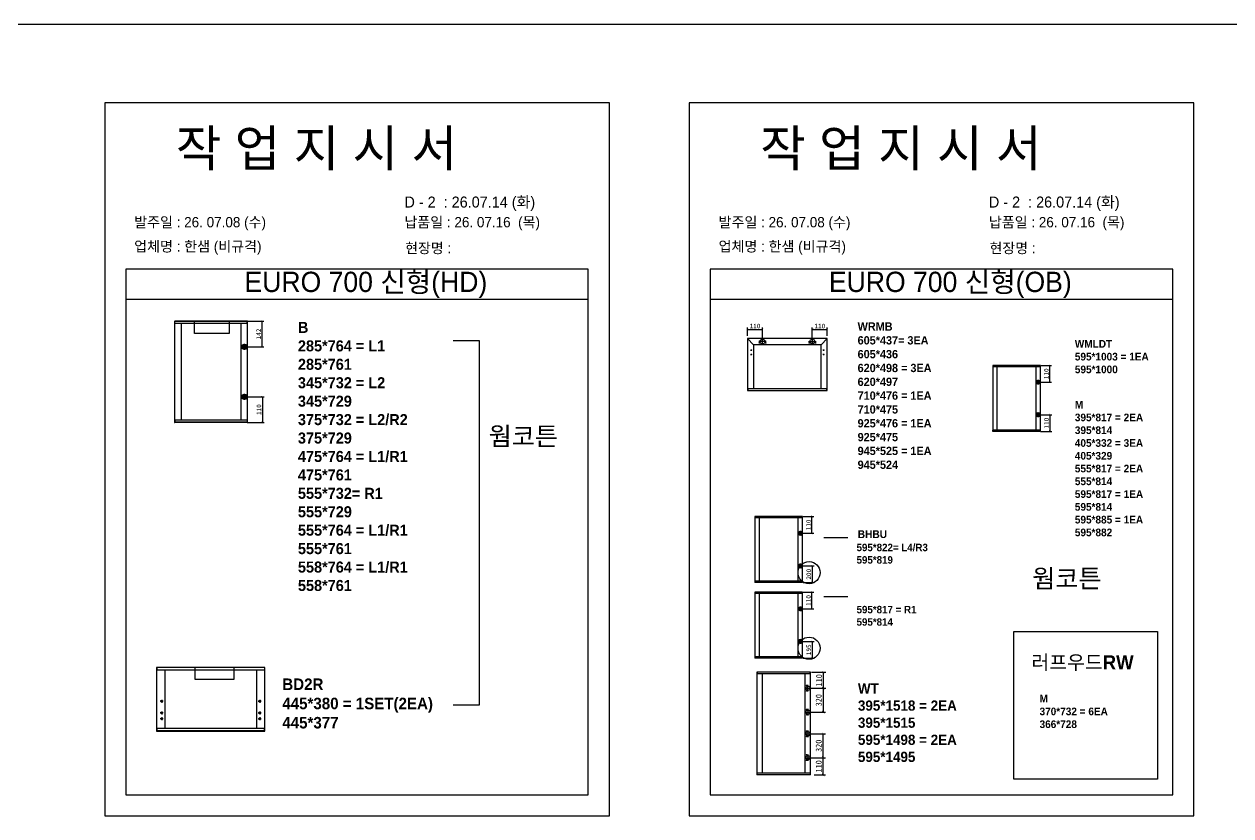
# Model space of a CAD drawing. Header units: millimetres. Extents: x -44117 to 256353, y -2095463 to 65325.
# Drawn here: x 110652 to 117198, y -1100830 to -1096534 of the extents above; entities that cross this region are included whole.
import ezdxf

# ---------------------------------------------------------------- set-up
doc = ezdxf.new("R2010")
doc.units = ezdxf.units.MM
doc.header["$LTSCALE"] = 10
doc.layers.add('Layer1', color=7, linetype='Continuous', lineweight=70)
doc.styles.add('MtX_Gulim', font='')
doc.styles.get('MtX_Gulim').set_extended_font_data('Gulim', bold=True)
doc.dimstyles.new('ISO-25', dxfattribs={"dimtxt": 2.5, "dimasz": 2.5, "dimexe": 1, "dimexo": 1, "dimtad": 1, "dimtxsty": 'Standard', "dimblk": 'ARCHTICK', "dimcen": 2.5, "dimadec": 0, "dimazin": 0, "dimtfac": 1, "dimtmove": 0, "dimatfit": 3, "dimfxl": 0, "dimarcsym": 0})

# ---------------------------------------------------------------- blocks, each defined once
blk = doc.blocks.new('_ArchTick')
at = {"color": 0, "linetype": 'ByBlock', "const_width": 0.15}
blk.add_lwpolyline([(-0.5, -0.5), (0.5, 0.5)], dxfattribs=at)
blk = doc.blocks.new('*D7511')
at = {"color": 0, "lineweight": -2}
for p, q in [((111862.1, -1098145.4), (111952.8, -1098145.4)), ((111942.8, -1098285), (111942.8, -1098145.4)), ((111862.1, -1098285), (111952.8, -1098285))]:
    blk.add_line(p, q, dxfattribs=at)
at = {"layer": 'Defpoints', "color": 0}
for p in [(111847.1, -1098145.4), (111942.8, -1098145.4), (111847.1, -1098285)]:
    blk.add_point(p, dxfattribs=at)
at = {"color": 0, "lineweight": -2, "xscale": 10, "yscale": 10, "zscale": 10}
for p, rotation in [((111942.8, -1098145.4), 90), ((111942.8, -1098285), 270)]:
    blk.add_blockref('_ArchTick', p, dxfattribs=dict(at, rotation=rotation))
at = {"color": 0, "insert": (111924, -1098215.2), "char_height": 25, "attachment_point": 5, "rotation": 90}
blk.add_mtext('142', dxfattribs=at)
blk = doc.blocks.new('*D7512')
at = {"color": 0, "lineweight": -2}
for p, q in [((111862.1, -1098556.3), (111954.3, -1098556.3)), ((111944.3, -1098556.3), (111944.3, -1098694.9)), ((111862.1, -1098694.9), (111954.3, -1098694.9))]:
    blk.add_line(p, q, dxfattribs=at)
at = {"layer": 'Defpoints', "color": 0}
for p in [(111847.1, -1098556.3), (111847.1, -1098694.9), (111944.3, -1098694.9)]:
    blk.add_point(p, dxfattribs=at)
at = {"color": 0, "lineweight": -2, "xscale": 10, "yscale": 10, "zscale": 10}
for p, rotation in [((111944.3, -1098556.3), 90), ((111944.3, -1098694.9), 270)]:
    blk.add_blockref('_ArchTick', p, dxfattribs=dict(at, rotation=rotation))
at = {"color": 0, "insert": (111925.6, -1098625.6), "char_height": 25, "attachment_point": 5, "rotation": 90}
blk.add_mtext('110', dxfattribs=at)
blk = doc.blocks.new('*D7515')
at = {"color": 0, "lineweight": -2}
for p, q in [((114922.9, -1100050.6), (115001.3, -1100050.6)), ((114988.3, -1100137.5), (114988.3, -1100050.6)), ((114922.9, -1100137.5), (115001.3, -1100137.5))]:
    blk.add_line(p, q, dxfattribs=at)
at = {"layer": 'Defpoints', "color": 0}
for p in [(114903.4, -1100050.6), (114988.3, -1100050.6), (114903.4, -1100137.5)]:
    blk.add_point(p, dxfattribs=at)
at = {"color": 0, "lineweight": -2, "xscale": 13, "yscale": 13, "zscale": 13}
for p, rotation in [((114988.3, -1100050.6), 90), ((114988.3, -1100137.5), 270)]:
    blk.add_blockref('_ArchTick', p, dxfattribs=dict(at, rotation=rotation))
at = {"color": 0, "insert": (114963.9, -1100094.1), "char_height": 32.5, "attachment_point": 5, "rotation": 90}
blk.add_mtext('110', dxfattribs=at)
blk = doc.blocks.new('*D7516')
at = {"color": 0, "lineweight": -2}
for p, q in [((114922.9, -1100514.3), (114999.5, -1100514.3)), ((114986.5, -1100608), (114986.5, -1100514.3)), ((114937.2, -1100608), (114999.5, -1100608))]:
    blk.add_line(p, q, dxfattribs=at)
at = {"layer": 'Defpoints', "color": 0}
for p in [(114903.4, -1100514.3), (114986.5, -1100514.3), (114917.7, -1100608)]:
    blk.add_point(p, dxfattribs=at)
at = {"color": 0, "lineweight": -2, "xscale": 13, "yscale": 13, "zscale": 13}
for p, rotation in [((114986.5, -1100514.3), 90), ((114986.5, -1100608), 270)]:
    blk.add_blockref('_ArchTick', p, dxfattribs=dict(at, rotation=rotation))
at = {"color": 0, "insert": (114962.1, -1100561.1), "char_height": 32.5, "attachment_point": 5, "rotation": 90}
blk.add_mtext('110', dxfattribs=at)
blk = doc.blocks.new('*D7517')
at = {"color": 0, "lineweight": -2}
for p, q in [((114922.9, -1100384.7), (114999.5, -1100384.7)), ((114986.5, -1100514.3), (114986.5, -1100384.7)), ((114922.9, -1100514.3), (114999.5, -1100514.3))]:
    blk.add_line(p, q, dxfattribs=at)
at = {"layer": 'Defpoints', "color": 0}
for p in [(114903.4, -1100384.7), (114986.5, -1100384.7), (114903.4, -1100514.3)]:
    blk.add_point(p, dxfattribs=at)
at = {"color": 0, "lineweight": -2, "xscale": 13, "yscale": 13, "zscale": 13}
for p, rotation in [((114986.5, -1100384.7), 90), ((114986.5, -1100514.3), 270)]:
    blk.add_blockref('_ArchTick', p, dxfattribs=dict(at, rotation=rotation))
at = {"color": 0, "insert": (114962.1, -1100449.5), "char_height": 32.5, "attachment_point": 5, "rotation": 90}
blk.add_mtext('320', dxfattribs=at)
blk = doc.blocks.new('*D7518')
at = {"color": 0, "lineweight": -2}
for p, q in [((114922.9, -1100137.5), (114999.5, -1100137.5)), ((114986.5, -1100137.5), (114986.5, -1100267)), ((114922.9, -1100267), (114999.5, -1100267))]:
    blk.add_line(p, q, dxfattribs=at)
at = {"layer": 'Defpoints', "color": 0}
for p in [(114903.4, -1100137.5), (114903.4, -1100267), (114986.5, -1100267)]:
    blk.add_point(p, dxfattribs=at)
at = {"color": 0, "lineweight": -2, "xscale": 13, "yscale": 13, "zscale": 13}
for p, rotation in [((114986.5, -1100137.5), 90), ((114986.5, -1100267), 270)]:
    blk.add_blockref('_ArchTick', p, dxfattribs=dict(at, rotation=rotation))
at = {"color": 0, "insert": (114962.1, -1100202.2), "char_height": 32.5, "attachment_point": 5, "rotation": 90}
blk.add_mtext('320', dxfattribs=at)
blk = doc.blocks.new('*D7519')
at = {"color": 0, "lineweight": -2}
for p, q in [((114576.2, -1098225.3), (114576.2, -1098180.6)), ((114576.2, -1098190.6), (114657.2, -1098190.6)), ((114657.2, -1098241.2), (114657.2, -1098180.6))]:
    blk.add_line(p, q, dxfattribs=at)
at = {"layer": 'Defpoints', "color": 0}
for p in [(114657.2, -1098190.6), (114576.2, -1098240.3), (114657.2, -1098256.2)]:
    blk.add_point(p, dxfattribs=at)
at = {"color": 0, "lineweight": -2, "xscale": 10, "yscale": 10, "zscale": 10, "rotation": 180}
blk.add_blockref('_ArchTick', (114576.2, -1098190.6), dxfattribs=at)
at = {"color": 0, "lineweight": -2, "xscale": 10, "yscale": 10, "zscale": 10}
blk.add_blockref('_ArchTick', (114657.2, -1098190.6), dxfattribs=at)
at = {"color": 0, "insert": (114616.7, -1098171.9), "char_height": 25, "attachment_point": 5}
blk.add_mtext('110', dxfattribs=at)
blk = doc.blocks.new('*D7520')
at = {"color": 0, "lineweight": -2}
for p, q in [((114927.5, -1098241.2), (114927.5, -1098180.6)), ((114927.5, -1098190.6), (115008.5, -1098190.6)), ((115008.5, -1098225.3), (115008.5, -1098180.6))]:
    blk.add_line(p, q, dxfattribs=at)
at = {"layer": 'Defpoints', "color": 0}
for p in [(115008.5, -1098190.6), (114927.5, -1098256.2), (115008.5, -1098240.3)]:
    blk.add_point(p, dxfattribs=at)
at = {"color": 0, "lineweight": -2, "xscale": 10, "yscale": 10, "zscale": 10, "rotation": 180}
blk.add_blockref('_ArchTick', (114927.5, -1098190.6), dxfattribs=at)
at = {"color": 0, "lineweight": -2, "xscale": 10, "yscale": 10, "zscale": 10}
blk.add_blockref('_ArchTick', (115008.5, -1098190.6), dxfattribs=at)
at = {"color": 0, "insert": (114968, -1098171.9), "char_height": 25, "attachment_point": 5}
blk.add_mtext('110', dxfattribs=at)
blk = doc.blocks.new('*D7521')
at = {"color": 0, "lineweight": -2}
for p, q in [((116168.1, -1098385.5), (116225.6, -1098385.5)), ((116215.6, -1098476.5), (116215.6, -1098385.5)), ((116168.1, -1098476.5), (116225.6, -1098476.5))]:
    blk.add_line(p, q, dxfattribs=at)
at = {"layer": 'Defpoints', "color": 0}
for p in [(116153.1, -1098385.5), (116215.6, -1098385.5), (116153.1, -1098476.5)]:
    blk.add_point(p, dxfattribs=at)
at = {"color": 0, "lineweight": -2, "xscale": 10, "yscale": 10, "zscale": 10}
for p, rotation in [((116215.6, -1098385.5), 90), ((116215.6, -1098476.5), 270)]:
    blk.add_blockref('_ArchTick', p, dxfattribs=dict(at, rotation=rotation))
at = {"color": 0, "insert": (116196.8, -1098431), "char_height": 25, "attachment_point": 5, "rotation": 90}
blk.add_mtext('110', dxfattribs=at)
blk = doc.blocks.new('*D7522')
at = {"color": 0, "lineweight": -2}
for p, q in [((116168.1, -1098653.5), (116226.6, -1098653.5)), ((116216.6, -1098653.5), (116216.6, -1098744)), ((116168.1, -1098744), (116226.6, -1098744))]:
    blk.add_line(p, q, dxfattribs=at)
at = {"layer": 'Defpoints', "color": 0}
for p in [(116153.1, -1098653.5), (116153.1, -1098744), (116216.6, -1098744)]:
    blk.add_point(p, dxfattribs=at)
at = {"color": 0, "lineweight": -2, "xscale": 10, "yscale": 10, "zscale": 10}
for p, rotation in [((116216.6, -1098653.5), 90), ((116216.6, -1098744), 270)]:
    blk.add_blockref('_ArchTick', p, dxfattribs=dict(at, rotation=rotation))
at = {"color": 0, "insert": (116197.8, -1098698.7), "char_height": 25, "attachment_point": 5, "rotation": 90}
blk.add_mtext('110', dxfattribs=at)
blk = doc.blocks.new('*D7523')
at = {"color": 0, "lineweight": -2}
for p, q in [((114878.1, -1099205.5), (114935.6, -1099205.5)), ((114925.6, -1099296.5), (114925.6, -1099205.5)), ((114878.1, -1099296.5), (114935.6, -1099296.5))]:
    blk.add_line(p, q, dxfattribs=at)
at = {"layer": 'Defpoints', "color": 0}
for p in [(114863.1, -1099205.5), (114925.6, -1099205.5), (114863.1, -1099296.5)]:
    blk.add_point(p, dxfattribs=at)
at = {"color": 0, "lineweight": -2, "xscale": 10, "yscale": 10, "zscale": 10}
for p, rotation in [((114925.6, -1099205.5), 90), ((114925.6, -1099296.5), 270)]:
    blk.add_blockref('_ArchTick', p, dxfattribs=dict(at, rotation=rotation))
at = {"color": 0, "insert": (114906.8, -1099251), "char_height": 25, "attachment_point": 5, "rotation": 90}
blk.add_mtext('110', dxfattribs=at)
blk = doc.blocks.new('*D7524')
at = {"color": 0, "lineweight": -2}
for p, q in [((114878.1, -1099473.5), (114936.6, -1099473.5)), ((114926.6, -1099473.5), (114926.6, -1099564)), ((114878.1, -1099564), (114936.6, -1099564))]:
    blk.add_line(p, q, dxfattribs=at)
at = {"layer": 'Defpoints', "color": 0}
for p in [(114863.1, -1099473.5), (114863.1, -1099564), (114926.6, -1099564)]:
    blk.add_point(p, dxfattribs=at)
at = {"color": 0, "lineweight": -2, "xscale": 10, "yscale": 10, "zscale": 10}
for p, rotation in [((114926.6, -1099473.5), 90), ((114926.6, -1099564), 270)]:
    blk.add_blockref('_ArchTick', p, dxfattribs=dict(at, rotation=rotation))
at = {"color": 0, "insert": (114907.8, -1099518.7), "char_height": 25, "attachment_point": 5, "rotation": 90}
blk.add_mtext('200', dxfattribs=at)
blk = doc.blocks.new('*D7525')
at = {"color": 0, "lineweight": -2}
for p, q in [((114878.1, -1099615.5), (114935.6, -1099615.5)), ((114925.6, -1099706.5), (114925.6, -1099615.5)), ((114878.1, -1099706.5), (114935.6, -1099706.5))]:
    blk.add_line(p, q, dxfattribs=at)
at = {"layer": 'Defpoints', "color": 0}
for p in [(114863.1, -1099615.5), (114925.6, -1099615.5), (114863.1, -1099706.5)]:
    blk.add_point(p, dxfattribs=at)
at = {"color": 0, "lineweight": -2, "xscale": 10, "yscale": 10, "zscale": 10}
for p, rotation in [((114925.6, -1099615.5), 90), ((114925.6, -1099706.5), 270)]:
    blk.add_blockref('_ArchTick', p, dxfattribs=dict(at, rotation=rotation))
at = {"color": 0, "insert": (114906.8, -1099661), "char_height": 25, "attachment_point": 5, "rotation": 90}
blk.add_mtext('110', dxfattribs=at)
blk = doc.blocks.new('*D7526')
at = {"color": 0, "lineweight": -2}
for p, q in [((114878.1, -1099883.5), (114936.6, -1099883.5)), ((114926.6, -1099883.5), (114926.6, -1099974)), ((114878.1, -1099974), (114936.6, -1099974))]:
    blk.add_line(p, q, dxfattribs=at)
at = {"layer": 'Defpoints', "color": 0}
for p in [(114863.1, -1099883.5), (114863.1, -1099974), (114926.6, -1099974)]:
    blk.add_point(p, dxfattribs=at)
at = {"color": 0, "lineweight": -2, "xscale": 10, "yscale": 10, "zscale": 10}
for p, rotation in [((114926.6, -1099883.5), 90), ((114926.6, -1099974), 270)]:
    blk.add_blockref('_ArchTick', p, dxfattribs=dict(at, rotation=rotation))
at = {"color": 0, "insert": (114907.8, -1099928.7), "char_height": 25, "attachment_point": 5, "rotation": 90}
blk.add_mtext('195', dxfattribs=at)

msp = doc.modelspace()

# ---------------------------------------------------------------- linework, layer by layer
at = {"color": 1}
for p, q in [((104302.82932, -1096533.59196), (196571.97618, -1096533.59196)), ((104302.82932, -1096533.59196), (196571.97618, -1096533.59196)), ((104302.82932, -1096533.59196), (196571.97618, -1096533.59196)), ((104302.82932, -1096533.59196), (196571.97618, -1096533.59196)), ((104302.82932, -1096533.59196), (196571.97618, -1096533.59196)), ((104302.82932, -1096533.59196), (196571.97618, -1096533.59196)), ((104302.82932, -1096533.59196), (196571.97618, -1096533.59196)), ((104302.82932, -1096533.59196), (196571.97618, -1096533.59196)), ((104302.82932, -1096533.59196), (196571.97618, -1096533.59196)), ((104302.82932, -1096533.59196), (196571.97618, -1096533.59196)), ((114990, -1099320), (115120, -1099320)), ((114990, -1099640), (115120, -1099640))]:
    msp.add_line(p, q, dxfattribs=at)
for p, q in [((113712.4011, -1097864.19421), (111204.01744, -1097864.19421)), ((116882.4011, -1097864.19421), (114374.01744, -1097864.19421)), ((113712.4011, -1098027.07627), (111204.01744, -1098027.07627)), ((116882.4011, -1098027.07627), (114374.01744, -1098027.07627)), ((111468.60154, -1098145.84458), (111468.60154, -1098694.51447)), ((111864.19285, -1098146.55509), (111468.60154, -1098146.55509)), ((111863.79812, -1098145.44985), (111468.99627, -1098145.44985)), ((111862.21922, -1098157.29165), (111862.21922, -1098145.44985)), ((111864.19285, -1098694.51447), (111864.19285, -1098145.84458)), ((111864.19285, -1098157.29165), (111468.60154, -1098157.29165)), ((111503.73221, -1098156.50219), (111503.73221, -1098683.06741)), ((111828.66746, -1098683.06741), (111828.66746, -1098157.29165)), ((114575.85611, -1098240.25496), (114575.85611, -1098521.65448)), ((114608.89642, -1098273.29527), (114575.96484, -1098239.99245)), ((115008.46094, -1098239.88372), (114576.22735, -1098239.88372)), ((114608.89642, -1098273.29527), (114608.89642, -1098511.63101)), ((114975.79187, -1098273.29527), (114608.89642, -1098273.29527)), ((114677.40693, -1098256.21825), (114636.9082, -1098256.21825)), ((114643.4217, -1098263.64304), (114637.48187, -1098263.64304)), ((114640.45178, -1098260.67313), (114640.45178, -1098266.61296)), ((114657.15756, -1098276.46762), (114657.15756, -1098235.96889)), ((114676.83325, -1098263.64304), (114670.89342, -1098263.64304)), ((114673.86334, -1098260.67313), (114673.86334, -1098266.61296)), ((114907.28137, -1098256.21825), (114947.7801, -1098256.21825)), ((114913.79488, -1098263.64304), (114907.85505, -1098263.64304)), ((114910.82497, -1098260.67313), (114910.82497, -1098266.61296)), ((114927.53074, -1098276.46762), (114927.53074, -1098235.96889)), ((114947.20643, -1098263.64304), (114941.2666, -1098263.64304)), ((114944.23652, -1098260.67313), (114944.23652, -1098266.61296)), ((114975.79187, -1098273.29527), (115008.72345, -1098239.99245)), ((114975.79187, -1098510.88854), (114975.79187, -1098273.29527)), ((115008.83218, -1098521.65448), (115008.83218, -1098240.25496)), ((114592.56189, -1098302.25195), (114599.98668, -1098302.25195)), ((114592.56189, -1098326.01128), (114599.98668, -1098326.01128)), ((114596.27428, -1098298.53955), (114596.27428, -1098305.96434)), ((114596.27428, -1098322.29888), (114596.27428, -1098329.72367)), ((114992.12641, -1098302.25195), (114984.70162, -1098302.25195)), ((114992.12641, -1098326.01128), (114984.70162, -1098326.01128)), ((114988.41402, -1098298.53955), (114988.41402, -1098305.96434)), ((114988.41402, -1098322.29888), (114988.41402, -1098329.72367)), ((115906.16975, -1098385.71954), (115906.16975, -1098743.70291)), ((116164.27596, -1098386.18311), (115906.16975, -1098386.18311)), ((116164.27596, -1098393.18826), (115906.16975, -1098393.18826)), ((116164.01842, -1098385.462), (115906.42729, -1098385.462)), ((115929.09098, -1098392.67317), (115929.09098, -1098736.2342)), ((116141.09718, -1098736.2342), (116141.09718, -1098393.18826)), ((116162.98825, -1098393.18826), (116162.98825, -1098385.462)), ((116164.27596, -1098743.70291), (116164.27596, -1098385.71954)), ((114575.85611, -1098510.88854), (115008.83218, -1098510.88854)), ((114575.85611, -1098520.98625), (115008.46094, -1098520.98625)), ((114576.22735, -1098522.02572), (115008.46094, -1098522.02572)), ((114577.7123, -1098510.88854), (114577.7123, -1098522.02572)), ((115006.97598, -1098522.02572), (115006.97598, -1098510.88854)), ((111864.19285, -1098683.06741), (111468.60154, -1098683.06741)), ((111864.19285, -1098693.80397), (111468.60154, -1098693.80397)), ((111863.79812, -1098694.90921), (111468.99627, -1098694.90921)), ((111470.57518, -1098694.90921), (111470.57518, -1098683.06741)), ((111862.21922, -1098683.06741), (111862.21922, -1098694.90921)), ((116164.27596, -1098736.2342), (115906.16975, -1098736.2342)), ((115907.45746, -1098743.96046), (115907.45746, -1098736.2342)), ((116162.98825, -1098736.2342), (116162.98825, -1098743.96046)), ((116164.27596, -1098743.23934), (115906.16975, -1098743.23934)), ((116164.01842, -1098743.96046), (115906.42729, -1098743.96046)), ((114616.16975, -1099205.71954), (114616.16975, -1099563.70291)), ((114874.27596, -1099206.18311), (114616.16975, -1099206.18311)), ((114874.27596, -1099213.18826), (114616.16975, -1099213.18826)), ((114874.01842, -1099205.462), (114616.42729, -1099205.462)), ((114639.09098, -1099212.67317), (114639.09098, -1099556.2342)), ((114851.09718, -1099556.2342), (114851.09718, -1099213.18826)), ((114872.98825, -1099213.18826), (114872.98825, -1099205.462)), ((114874.27596, -1099563.70291), (114874.27596, -1099205.71954)), ((114874.27596, -1099556.2342), (114616.16975, -1099556.2342)), ((114874.27596, -1099563.23934), (114616.16975, -1099563.23934)), ((114874.01842, -1099563.96046), (114616.42729, -1099563.96046)), ((114617.45746, -1099563.96046), (114617.45746, -1099556.2342)), ((114872.98825, -1099556.2342), (114872.98825, -1099563.96046)), ((114616.16975, -1099615.71954), (114616.16975, -1099973.70291)), ((114874.27596, -1099616.18311), (114616.16975, -1099616.18311)), ((114874.27596, -1099623.18826), (114616.16975, -1099623.18826)), ((114874.01842, -1099615.462), (114616.42729, -1099615.462)), ((114639.09098, -1099622.67317), (114639.09098, -1099966.2342)), ((114851.09718, -1099966.2342), (114851.09718, -1099623.18826)), ((114872.98825, -1099623.18826), (114872.98825, -1099615.462)), ((114874.27596, -1099973.70291), (114874.27596, -1099615.71954)), ((114874.27596, -1099966.2342), (114616.16975, -1099966.2342)), ((114874.27596, -1099973.23934), (114616.16975, -1099973.23934)), ((114874.01842, -1099973.96046), (114616.42729, -1099973.96046)), ((114617.45746, -1099973.96046), (114617.45746, -1099966.2342)), ((114872.98825, -1099966.2342), (114872.98825, -1099973.96046)), ((111370, -1100024.54041), (111370, -1100369.50578)), ((111958.12148, -1100025.43001), (111370, -1100025.43001)), ((111958.12148, -1100038.87278), (111370, -1100038.87278)), ((111957.62726, -1100024.04619), (111370.49422, -1100024.04619)), ((111372.4711, -1100024.04619), (111372.4711, -1100038.87278)), ((111414.47978, -1100038.87278), (111414.47978, -1100355.17341)), ((111913.6417, -1100355.17341), (111913.6417, -1100038.87278)), ((111955.65038, -1100024.04619), (111955.65038, -1100038.87278)), ((111958.12148, -1100369.50578), (111958.12148, -1100024.54041)), ((114625.9566, -1100050.0454), (114625.9566, -1100607.73465)), ((114917.81532, -1100050.63568), (114625.9566, -1100050.63568)), ((114917.48739, -1100049.71747), (114626.28453, -1100049.71747)), ((114627.59626, -1100049.71747), (114627.59626, -1100059.5554)), ((114916.17566, -1100059.5554), (114916.17566, -1100049.71747)), ((114917.81532, -1100607.73465), (114917.81532, -1100050.0454)), ((114917.81532, -1100059.5554), (114625.9566, -1100059.5554)), ((114655.14247, -1100058.89954), (114655.14247, -1100598.22466)), ((114888.30152, -1100598.22466), (114888.30152, -1100059.5554)), ((114885.49925, -1100137.46508), (114921.27345, -1100137.46508)), ((114900.10704, -1100122.70818), (114894.86014, -1100122.70818)), ((114900.10704, -1100152.22198), (114894.86014, -1100152.22198)), ((114897.48359, -1100120.08473), (114897.48359, -1100125.33163)), ((114897.48359, -1100149.59853), (114897.48359, -1100154.84543)), ((114903.38635, -1100155.35219), (114903.38635, -1100119.57798)), ((111406.32515, -1100207.89593), (111390.0159, -1100207.89593)), ((111398.17052, -1100199.7413), (111398.17052, -1100216.05055)), ((111921.79633, -1100207.89593), (111938.10558, -1100207.89593)), ((111929.95095, -1100199.7413), (111929.95095, -1100216.05055)), ((111406.32515, -1100271.15605), (111390.0159, -1100271.15605)), ((111406.32515, -1100302.78612), (111390.0159, -1100302.78612)), ((111398.17052, -1100263.00142), (111398.17052, -1100279.31068)), ((111398.17052, -1100294.63149), (111398.17052, -1100310.94074)), ((111921.79633, -1100271.15605), (111938.10558, -1100271.15605)), ((111921.79633, -1100302.78612), (111938.10558, -1100302.78612)), ((111929.95095, -1100263.00142), (111929.95095, -1100279.31068)), ((111929.95095, -1100294.63149), (111929.95095, -1100310.94074)), ((114885.49925, -1100266.99789), (114921.27345, -1100266.99789)), ((114900.10704, -1100252.24098), (114894.86014, -1100252.24098)), ((114900.10704, -1100281.75478), (114894.86014, -1100281.75478)), ((114897.48359, -1100249.61753), (114897.48359, -1100254.86443)), ((114897.48359, -1100279.13133), (114897.48359, -1100284.37823)), ((114903.38635, -1100249.11079), (114903.38635, -1100284.88499)), ((111958.12148, -1100355.17341), (111370, -1100355.17341)), ((111958.12148, -1100368.61618), (111370, -1100368.61618)), ((111370.49422, -1100370), (111957.62726, -1100370)), ((111372.4711, -1100355.17341), (111372.4711, -1100370)), ((111955.65038, -1100370), (111955.65038, -1100355.17341)), ((114900.10704, -1100369.9922), (114894.86014, -1100369.9922)), ((114897.48359, -1100367.36875), (114897.48359, -1100372.61565)), ((114903.38635, -1100366.86201), (114903.38635, -1100402.63621)), ((114885.49925, -1100384.74911), (114921.27345, -1100384.74911)), ((114900.10704, -1100399.506), (114894.86014, -1100399.506)), ((114897.48359, -1100396.88255), (114897.48359, -1100402.12945)), ((114900.10704, -1100499.52499), (114894.86014, -1100499.52499)), ((114897.48359, -1100496.90154), (114897.48359, -1100502.14844)), ((114903.38635, -1100496.3948), (114903.38635, -1100532.169)), ((114885.49925, -1100514.28191), (114921.27345, -1100514.28191)), ((114900.10704, -1100529.03879), (114894.86014, -1100529.03879)), ((114897.48359, -1100526.41534), (114897.48359, -1100531.66224)), ((114917.81532, -1100598.22466), (114625.9566, -1100598.22466)), ((114917.81532, -1100607.14439), (114625.9566, -1100607.14439)), ((114917.48739, -1100608.06259), (114626.28453, -1100608.06259)), ((114627.59626, -1100608.06259), (114627.59626, -1100598.22466)), ((114916.17566, -1100598.22466), (114916.17566, -1100608.06259))]:
    msp.add_line(p, q)
for points in [[(111090, -1100830), (113826.41854, -1100830), (113826.41854, -1096959.92235), (111090, -1096959.92235)], [(114260, -1100830), (116996.41854, -1100830), (116996.41854, -1096959.92235), (114260, -1096959.92235)]]:
    msp.add_lwpolyline(points, close=True)
for points in [[(111204.01744, -1097864.19421), (111204.01744, -1100715.98256), (113712.4011, -1100715.98256), (113712.4011, -1097864.19421)], [(114374.01744, -1097864.19421), (114374.01744, -1100715.98256), (116882.4011, -1100715.98256), (116882.4011, -1097864.19421)], [(111764.42687, -1098145.44985), (111764.42687, -1098213.183), (111576.04059, -1098213.183), (111576.04059, -1098145.44985)], [(112980, -1098250), (113120, -1098250), (113120, -1100230), (112980, -1100230)], [(111790, -1100024.04619), (111790, -1100090), (111580, -1100090), (111580, -1100024.04619)]]:
    msp.add_lwpolyline(points)
msp.add_lwpolyline([(116020, -1099830), (116800, -1099830), (116800, -1100630), (116020, -1100630)], close=True, dxfattribs=at)
for centre, radius in [((114640.45178, -1098263.64304), 1.18797), ((114657.15756, -1098256.21825), 12.99338), ((114673.86334, -1098263.64304), 1.18797), ((114910.82497, -1098263.64304), 1.18797), ((114927.53074, -1098256.21825), 12.99338), ((114944.23652, -1098263.64304), 1.18797), ((114596.27428, -1098302.25195), 1.11372), ((114596.27428, -1098326.01127), 1.11372), ((114988.41402, -1098302.25195), 1.11372), ((114988.41402, -1098326.01127), 1.11372), ((114903.38635, -1100137.46508), 11.47759), ((114897.48359, -1100122.70818), 1.04938), ((114897.48359, -1100152.22198), 1.04938), ((111398.17052, -1100207.89593), 4.9422), ((111929.95095, -1100207.89593), 4.9422), ((111398.17052, -1100271.15605), 4.9422), ((111398.17052, -1100302.78612), 4.9422), ((111929.95095, -1100271.15605), 4.9422), ((111929.95095, -1100302.78612), 4.9422), ((114903.38635, -1100266.99789), 11.47759), ((114897.48359, -1100252.24098), 1.04938), ((114897.48359, -1100281.75478), 1.04938), ((114903.38635, -1100384.74911), 11.47759), ((114897.48359, -1100369.9922), 1.04938), ((114897.48359, -1100399.506), 1.04938), ((114903.38635, -1100514.28191), 11.47759), ((114897.48359, -1100499.52499), 1.04938), ((114897.48359, -1100529.03879), 1.04938)]:
    msp.add_circle(centre, radius)
for centre in [(114910, -1099510), (114910, -1099920)]:
    msp.add_circle(centre, 60, dxfattribs=at)
for centre, radius, start, end in [((111863.79812, -1098145.84458), 0.39473, 0, 90), ((114576.22735, -1098240.25496), 0.37124, 90, 180), ((115008.46094, -1098240.25496), 0.37124, 0, 90), ((116164.01842, -1098385.71954), 0.25754, 0, 90), ((114576.22735, -1098521.65448), 0.37124, 180, 270), ((115008.46094, -1098521.65448), 0.37124, 270, 0), ((111468.99627, -1098694.51448), 0.39473, 180, 270), ((111863.79812, -1098694.51448), 0.39473, 270, 0), ((115906.42729, -1098743.70292), 0.25754, 180, 270), ((116164.01842, -1098743.70292), 0.25754, 270, 0), ((114874.01842, -1099205.71954), 0.25754, 0, 90), ((114616.42729, -1099563.70292), 0.25754, 180, 270), ((114874.01842, -1099563.70292), 0.25754, 270, 0), ((114874.01842, -1099615.71954), 0.25754, 0, 90), ((114616.42729, -1099973.70292), 0.25754, 180, 270), ((114874.01842, -1099973.70292), 0.25754, 270, 0), ((111370.49422, -1100024.54041), 0.49422, 90, 180), ((111957.62726, -1100024.54041), 0.49422, 0, 90), ((114626.28453, -1100050.0454), 0.32793, 90, 180), ((114917.48739, -1100050.0454), 0.32793, 0, 90), ((111370.49422, -1100369.50578), 0.49422, 180, 270), ((111957.62726, -1100369.50578), 0.49422, 270, 0), ((114626.28453, -1100607.73466), 0.32793, 180, 270), ((114917.48739, -1100607.73466), 0.32793, 270, 0)]:
    msp.add_arc(centre, radius, start, end)
at = {"layer": 'Layer1'}
for p, q in [((111847.12071, -1098270.42778), (111847.12071, -1098299.52397)), ((116153.13713, -1098467.00469), (116153.13713, -1098485.9887)), ((111847.12071, -1098570.80441), (111847.12071, -1098541.70823)), ((116153.13713, -1098662.98745), (116153.13713, -1098644.00345)), ((114863.13713, -1099287.00469), (114863.13713, -1099305.9887)), ((114863.13713, -1099482.98745), (114863.13713, -1099464.00345)), ((114863.13713, -1099697.00469), (114863.13713, -1099715.9887)), ((114863.13713, -1099892.98745), (114863.13713, -1099874.00345))]:
    msp.add_line(p, q, dxfattribs=at)
for points in [[(111861.6688, -1098284.97588), (111832.57262, -1098284.97588)], [(116162.62913, -1098476.49669), (116143.64513, -1098476.49669)], [(111861.6688, -1098556.25632), (111832.57262, -1098556.25632)], [(116162.62913, -1098653.49545), (116143.64513, -1098653.49545)], [(114872.62913, -1099296.49669), (114853.64513, -1099296.49669)], [(114872.62913, -1099473.49545), (114853.64513, -1099473.49545)], [(114872.62913, -1099706.49669), (114853.64513, -1099706.49669)], [(114872.62913, -1099883.49545), (114853.64513, -1099883.49545)]]:
    msp.add_lwpolyline(points, close=True, dxfattribs=at)
for centre, radius in [((111847.12071, -1098284.97588), 9.69873), ((116153.13713, -1098476.49669), 6.328), ((111847.12071, -1098556.25632), 9.69873), ((116153.13713, -1098653.49545), 6.328), ((114863.13713, -1099296.49669), 6.328), ((114863.13713, -1099473.49545), 6.328), ((114863.13713, -1099706.49669), 6.328), ((114863.13713, -1099883.49545), 6.328)]:
    msp.add_circle(centre, radius, dxfattribs=at)

# ---------------------------------------------------------------- texts
at = {"linetype": 'Continuous', "style": 'MtX_Gulim'}
msp.add_text('BHBU', height=42.094774, dxfattribs=at).set_placement((115173.82165, -1099322.55316))
at = {"attachment_point": 1}
for s, width, gutter_width, heights, insert, char_height in [('{\\fGulim|b0|i0|c129|p50;작 업 지 시 서}', 4666.4485321, 17.63682, [-219.88959], (111474.70805, -1097108.24229), 197.5323919), ('{\\fGulim|b0|i0|c129|p50;작 업 지 시 서}', 4666.4485321, 17.63682, [-219.88959], (114644.70805, -1097108.24229), 197.5323919), ('\\pt11;{\\fGulim|b0|i0|c129|p50;발주일 : 26. 07.08 (수)}', 5387.0305146, 20.36026, [56.20102], (111248.96841, -1097580.3123), 55.8685452), ('{\\fGulim|b0|i0|c129|p50;납품일 : 26. 07.16  (목)}', 5387.0305146, 20.36026, [57.15569], (112714.87105, -1097580.3123), 55.8685452), ('\\pt11;{\\fGulim|b0|i0|c129|p50;발주일 : 26. 07.08 (수)}', 5387.0305146, 20.36026, [56.20102], (114418.96841, -1097580.3123), 55.8685452), ('{\\fGulim|b0|i0|c129|p50;납품일 : 26. 07.16  (목)}', 5387.0305146, 20.36026, [57.15569], (115884.87105, -1097580.3123), 55.8685452), ('{\\fGulim|b0|i0|c129|p50;업체명 : 한샘 (비규격)}', 5387.0305146, 20.36026, [58.82126], (111248.96841, -1097711.68674), 55.8685452), ('{\\fGulim|b0|i0|c129|p50;현장명 :  }', 5350.1178156, 20.22075, [61.9135], (112718.76908, -1097721.05615), 55.485726), ('{\\fGulim|b0|i0|c129|p50;업체명 : 한샘 (비규격)}', 5387.0305146, 20.36026, [58.82126], (114418.96841, -1097711.68674), 55.8685452), ('{\\fGulim|b0|i0|c129|p50;현장명 :  }', 5350.1178156, 20.22075, [61.9135], (115888.76908, -1097721.05615), 55.485726), ('{\\fGulim|b0|i0|c129|p50;EURO 700 신형(HD)}', 2601.342149, 9.83176, [-138.56106], (111847.48273, -1097877.21935), 110.1157193), ('{\\fGulim|b0|i0|c129|p50;EURO 700 신형(OB)}', 2601.342149, 9.83176, [-138.56106], (115017.48273, -1097877.21935), 110.1157193), ('{\\f굴림|b1|i0|c129|p50;B\\P285*764 = L1\\P\\C1;285*761\\P\\C0;345*732 = L2\\P\\C1;345*729\\P\\C0;375*732 = L2/R2\\P\\C1;375*729\\P\\C0;475*764 = L1/R1\\P\\C1;475*761\\P\\C0;555*732= R1\\P\\C1;555*729\\P\\C0;555*764 = L1/R1\\P\\C1;555*761\\P\\C0;558*764 = L1/R1\\P\\C1;558*761}', 14956.403488, 192.3526, [-1485.15873], (112137.25981, -1098149.50139), 60), ('{\\f굴림|b1|i0|c129|p50;WRMB\\P605*437= 3EA\\P\\C1;605*436\\P\\C256;620*498 = 3EA\\P\\C1;620*497\\P\\C256;710*476 = 1EA\\P\\C1;710*475\\P\\C256;925*476 = 1EA\\P\\C1;925*475\\P\\C256;945*525 = 1EA\\P\\C1;945*524}', 14674.544536, 188.72764, [-797.44048], (115173.13228, -1098151.90065), 45), ('{\\f굴림|b1|i0|c129|p50;WMLDT\\P595*1003 = 1EA\\P\\C1;595*1000}', 12575.7294449, 161.73502, [1981.23901], (116351.41514, -1098247.81336), 41.5890059), ('{\\f굴림|b1|i0|c129|p50;M\\P395*817 = 2EA\\P\\C1;395*814\\P\\C256;405*332 = 3EA\\P\\C1;405*329\\P\\C256;555*817 = 2EA\\P\\C1;555*814\\P\\C256;595*817 = 1EA\\P\\C1;595*814\\P\\C256;595*885 = 1EA\\P\\C1;595*882}', 12575.7294449, 161.73502, [1981.23901], (116351.41514, -1098577.81336), 41.5890059), ('{\\f굴림|b1|i0|c129|p50;웜코튼}', 14325.1668253, 184.23434, [-107.93651], (113171.82198, -1098719.96059), 100), ('{\\f굴림|b1|i0|c129|p50;595*822= L4/R3\\P\\C1;595*819\\P\\C256;\\P\\P\\P595*817 = R1\\P\\C1;595*814}', 12227.03771, 157.25054, [510.01558], (115167.4604, -1099353.2573), 40.4358527), ('{\\f굴림|b1|i0|c129|p50;\\C5;웜코튼}', 14325.1668253, 184.23434, [-107.93651], (116120, -1099492.06349), 100), ('{\\f굴림|b1|i0|c129|p50;러프우드RW}', 11032.4421697, 141.88698, [-85.57156], (116115.85246, -1099958.48486), 77.0144062), ('{\\f굴림|b1|i0|c129|p50;BD2R\\P445*380 = 1SET(2EA)\\P\\C1;445*377}', 18932.6295275, 243.49039, [-280.26241], (112052.52342, -1100084.29128), 62.6118146), ('{\\f굴림|b1|i0|c129|p50;WT\\P395*1518 = 2EA\\P\\C1;395*1515\\P\\C256;595*1498 = 2EA\\P\\C1;595*1495}', 16827.0859125, 216.41123, [-428.84757], (115174.82913, -1100110.90565), 55.648603), ('{\\f굴림|b1|i0|c129|p50;M\\P370*732 = 6EA\\P\\C1;366*728', 12575.7294449, 161.73502, [1981.23901], (116160, -1100173.11543), 41.5890059)]:
    msp.add_mtext_dynamic_manual_height_columns(s, width=width, gutter_width=gutter_width, heights=heights, dxfattribs=dict(at, insert=insert, char_height=char_height))
at = {"color": 1, "char_height": 59.7264419, "attachment_point": 1}
for insert in [(112715.18551, -1097469.25344), (115885.18551, -1097469.25344)]:
    msp.add_mtext_dynamic_manual_height_columns('{\\fGulim|b0|i0|c129|p50;D - 2  : 26.07.14 (화)}', width=5759.0217184, gutter_width=21.7662, heights=[61.10247], dxfattribs=dict(at, insert=insert))

# ---------------------------------------------------------------- dimensions: what is measured, and where the dimension line sits
for base, p1, p2, text, override, picture, middle in [((111942.7906, -1098145.44985), (111847.12071, -1098284.97588), (111847.12071, -1098145.44985), '142', {"dimscale": 10, "dimasz": 1, "dimexo": 1.5, "dimtxsty": 'Standard'}, '*D7511', (111924.0406, -1098215.21286)), ((116215.5576, -1098385.462), (116153.13713, -1098476.49669), (116153.13713, -1098385.462), '110', {"dimscale": 10, "dimasz": 1, "dimexo": 1.5, "dimtxsty": 'Standard'}, '*D7521', (116196.8076, -1098430.97934)), ((111944.32077, -1098694.90921), (111847.12071, -1098556.25632), (111847.12071, -1098694.90921), '110', {"dimscale": 10, "dimasz": 1, "dimexo": 1.5, "dimtxsty": 'Standard'}, '*D7512', (111925.57077, -1098625.58276)), ((116216.55596, -1098743.96046), (116153.13713, -1098653.49545), (116153.13713, -1098743.96046), '110', {"dimscale": 10, "dimasz": 1, "dimexo": 1.5, "dimtxsty": 'Standard'}, '*D7522', (116197.80596, -1098698.72796)), ((114925.5576, -1099205.462), (114863.13713, -1099296.49669), (114863.13713, -1099205.462), '110', {"dimscale": 10, "dimasz": 1, "dimexo": 1.5, "dimtxsty": 'Standard'}, '*D7523', (114906.8076, -1099250.97934)), ((114926.55596, -1099563.96046), (114863.13713, -1099473.49545), (114863.13713, -1099563.96046), '200', {"dimscale": 10, "dimasz": 1, "dimexo": 1.5, "dimtxsty": 'Standard'}, '*D7524', (114907.80596, -1099518.72796)), ((114925.5576, -1099615.462), (114863.13713, -1099706.49669), (114863.13713, -1099615.462), '110', {"dimscale": 10, "dimasz": 1, "dimexo": 1.5, "dimtxsty": 'Standard'}, '*D7525', (114906.8076, -1099660.97934)), ((114926.55596, -1099973.96046), (114863.13713, -1099883.49545), (114863.13713, -1099973.96046), '195', {"dimscale": 10, "dimasz": 1, "dimexo": 1.5, "dimtxsty": 'Standard'}, '*D7526', (114907.80596, -1099928.72796)), ((114986.50874, -1100266.99789), (114903.38635, -1100137.46508), (114903.38635, -1100266.99789), '320', {"dimscale": 13, "dimasz": 1, "dimexo": 1.5, "dimtxsty": 'Standard'}, '*D7518', (114962.13374, -1100202.23148)), ((114986.50874, -1100384.74911), (114903.38635, -1100514.2819), (114903.38635, -1100384.74911), '320', {"dimscale": 13, "dimasz": 1, "dimexo": 1.5, "dimtxsty": 'Standard'}, '*D7517', (114962.13374, -1100449.51551)), ((114986.50874, -1100514.2819), (114917.71927, -1100607.96654), (114903.38635, -1100514.2819), '110', {"dimscale": 13, "dimasz": 1, "dimexo": 1.5}, '*D7516', (114962.13374, -1100561.12422))]:
    dim = msp.add_linear_dim(base=base, p1=p1, p2=p2, angle=90, text=text, dimstyle='ISO-25', override=override)
    dim.commit()
    dim.dimension.update_dxf_attribs({"geometry": picture, "text_midpoint": middle})
for base, p1, p2, picture, middle in [((114657.15756, -1098190.60759), (114576.22735, -1098240.25496), (114657.15756, -1098256.21825), '*D7519', (114616.69245, -1098171.85759)), ((115008.46094, -1098190.60759), (114927.53073, -1098256.21825), (115008.46094, -1098240.25496), '*D7520', (114967.99584, -1098171.85759))]:
    dim = msp.add_linear_dim(base=base, p1=p1, p2=p2, text='110', dimstyle='ISO-25', override={"dimscale": 10, "dimasz": 1, "dimexo": 1.5, "dimtxsty": 'Standard'})
    dim.commit()
    dim.dimension.update_dxf_attribs({"geometry": picture, "text_midpoint": middle})
dim = msp.add_linear_dim(base=(114988.27299, -1100050.63568), p1=(114903.38635, -1100137.46508), p2=(114903.38635, -1100050.63568), angle=90, text='110', dimstyle='ISO-25', override={"dimscale": 13, "dimasz": 1, "dimexo": 1.5})
dim.commit()
dim.dimension.update_dxf_attribs({"geometry": '*D7515', "text_midpoint": (114988.27299, -1100094.05038), "dimtype": 160})

doc.saveas('drawing.dxf')
